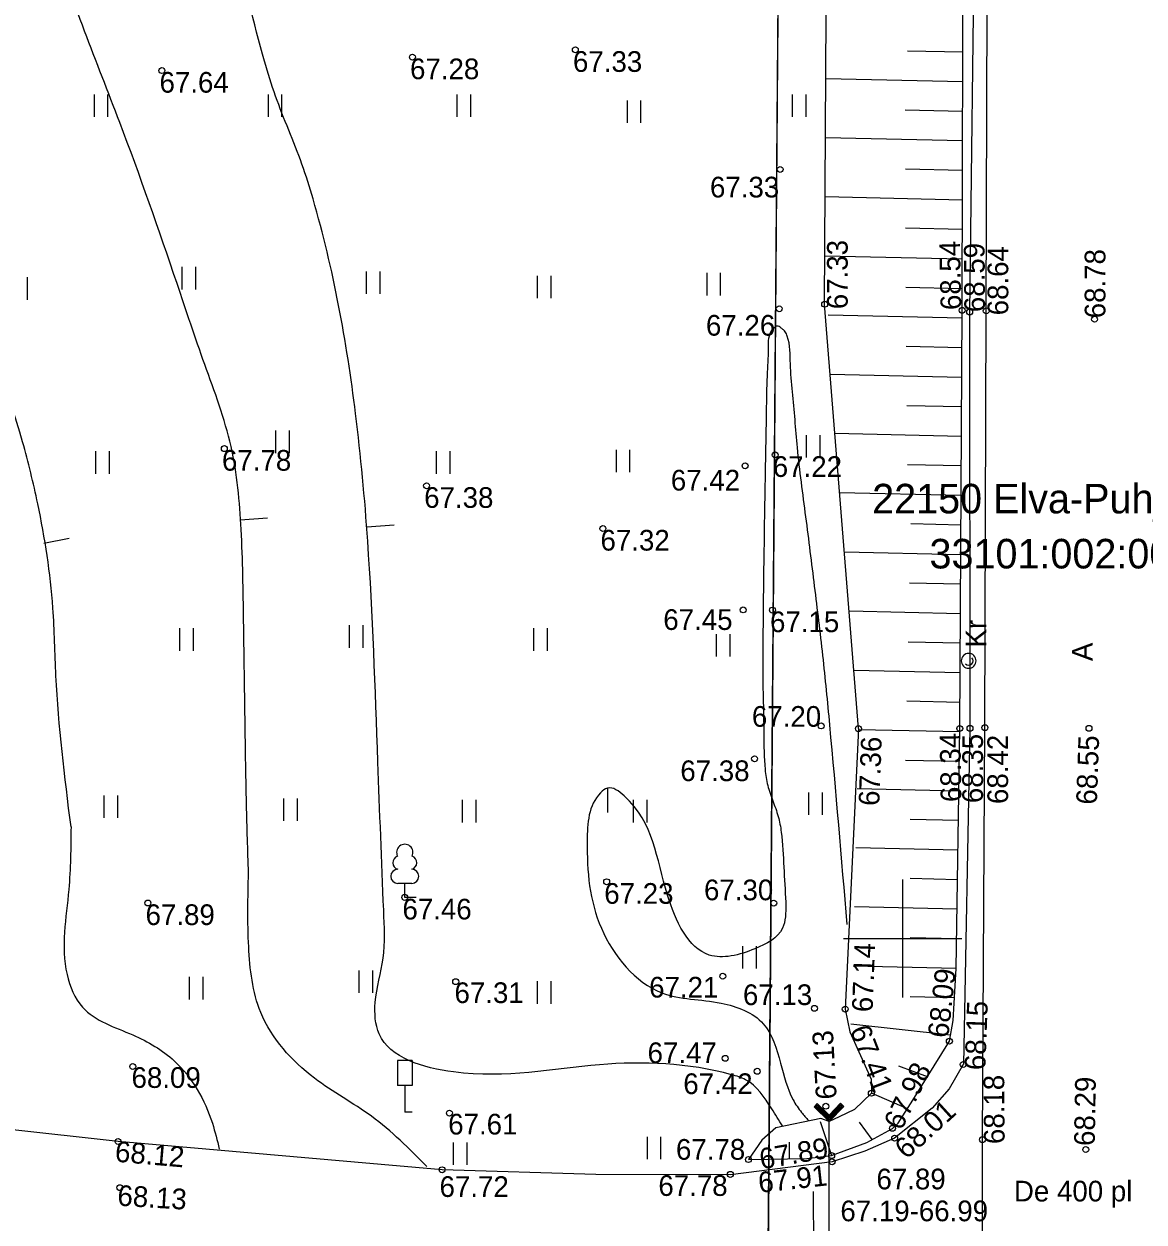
# Model space of a CAD drawing. Extents: x 637052 to 638628, y 6462502 to 6466834.
# Drawn here: x 637820.28 to 637858.16, y 6465840.4 to 6465880.95 of the extents above; entities that cross this region are included whole.
import ezdxf

# ---------------------------------------------------------------- set-up
doc = ezdxf.new("R2010")
doc.units = 0
for name, color, linetype in [('HALJASTUS', 7, 'Continuous'), ('HORISONTAAL-EH2000', 7, 'Continuous'), ('KORGUS-EH2000', 7, 'Continuous'), ('LIIKLUS', 7, 'Continuous'), ('PIIR', 7, 'Continuous'), ('POST', 7, 'Continuous'), ('PUU', 7, 'Continuous'), ('RELJEEF', 7, 'Continuous'), ('TEE', 7, 'Continuous'), ('TRUUP', 7, 'Continuous'), ('VORK', 7, 'Continuous')]:
    doc.layers.add(name, color=color, linetype=linetype)

msp = doc.modelspace()

# ---------------------------------------------------------------- linework, layer by layer
at = {"layer": 'HALJASTUS'}
for p, q in [((637822.647, 6465878.564), (637822.647, 6465877.804)), ((637823.107, 6465878.564), (637823.107, 6465877.804)), ((637828.532, 6465878.564), (637828.532, 6465877.804)), ((637828.992, 6465878.564), (637828.992, 6465877.804)), ((637834.916, 6465878.564), (637834.916, 6465877.804)), ((637835.376, 6465878.564), (637835.376, 6465877.804)), ((637840.677, 6465878.364), (637840.677, 6465877.604)), ((637841.137, 6465878.364), (637841.137, 6465877.604)), ((637846.263, 6465878.564), (637846.263, 6465877.804)), ((637846.723, 6465878.564), (637846.723, 6465877.804)), ((637825.615, 6465872.725), (637825.615, 6465871.965)), ((637826.075, 6465872.725), (637826.075, 6465871.965)), ((637820.389, 6465872.376), (637820.389, 6465871.616)), ((637831.849, 6465872.575), (637831.849, 6465871.815)), ((637832.309, 6465872.575), (637832.309, 6465871.815)), ((637837.634, 6465872.426), (637837.634, 6465871.666)), ((637838.094, 6465872.426), (637838.094, 6465871.666)), ((637843.37, 6465872.525), (637843.37, 6465871.765)), ((637843.83, 6465872.525), (637843.83, 6465871.765)), ((637828.782, 6465867.186), (637828.782, 6465866.426)), ((637829.242, 6465867.186), (637829.242, 6465866.426)), ((637846.737, 6465867.036), (637846.737, 6465866.276)), ((637847.197, 6465867.036), (637847.197, 6465866.276)), ((637840.303, 6465866.537), (637840.303, 6465865.777)), ((637840.763, 6465866.537), (637840.763, 6465865.777)), ((637822.697, 6465866.487), (637822.697, 6465865.727)), ((637823.157, 6465866.487), (637823.157, 6465865.727)), ((637834.218, 6465866.487), (637834.218, 6465865.727)), ((637834.678, 6465866.487), (637834.678, 6465865.727)), ((637825.54, 6465860.498), (637825.54, 6465859.738)), ((637826, 6465860.498), (637826, 6465859.738)), ((637831.275, 6465860.598), (637831.275, 6465859.838)), ((637831.735, 6465860.598), (637831.735, 6465859.838)), ((637837.51, 6465860.498), (637837.51, 6465859.738)), ((637837.97, 6465860.498), (637837.97, 6465859.738)), ((637843.694, 6465860.299), (637843.694, 6465859.539)), ((637844.154, 6465860.299), (637844.154, 6465859.539)), ((637822.977, 6465854.84), (637822.977, 6465854.08)), ((637823.437, 6465854.84), (637823.437, 6465854.08)), ((637829.061, 6465854.74), (637829.061, 6465853.98)), ((637829.521, 6465854.74), (637829.521, 6465853.98)), ((637846.817, 6465854.94), (637846.817, 6465854.18)), ((637847.277, 6465854.94), (637847.277, 6465854.18)), ((637835.096, 6465854.69), (637835.096, 6465853.93)), ((637835.556, 6465854.69), (637835.556, 6465853.93)), ((637840.882, 6465854.69), (637840.882, 6465853.93)), ((637841.342, 6465854.69), (637841.342, 6465853.93)), ((637844.582, 6465849.741), (637844.582, 6465848.981)), ((637845.042, 6465849.741), (637845.042, 6465848.981)), ((637825.869, 6465848.701), (637825.869, 6465847.941)), ((637826.329, 6465848.701), (637826.329, 6465847.941)), ((637831.607, 6465848.919), (637831.607, 6465848.159)), ((637832.067, 6465848.919), (637832.067, 6465848.159)), ((637837.64, 6465848.552), (637837.64, 6465847.792)), ((637838.1, 6465848.552), (637838.1, 6465847.792)), ((637834.798, 6465843.1), (637834.798, 6465842.34)), ((637835.258, 6465843.1), (637835.258, 6465842.34)), ((637841.352, 6465843.29), (637841.352, 6465842.53)), ((637841.812, 6465843.29), (637841.812, 6465842.53))]:
    msp.add_line(p, q, dxfattribs=at)
at = {"layer": 'HORISONTAAL-EH2000'}
for p, q in [((637827.594, 6465864.169), (637828.519, 6465864.238)), ((637831.874, 6465863.929), (637832.799, 6465863.998)), ((637820.952, 6465863.381), (637821.808, 6465863.553)), ((637840.015, 6465855.09), (637840.015, 6465854.268))]:
    msp.add_line(p, q, dxfattribs=at)
for points in [[(637849.11, 6465916.35), (637848.598, 6465923.181), (637848.221, 6465928.011), (637848.152, 6465928.217), (637847.878, 6465928.114), (637847.365, 6465925.921), (637846.749, 6465925.065), (637846.44, 6465924.825), (637846.201, 6465924.962), (637845.721, 6465926.435), (637845.345, 6465930.752), (637843.633, 6465935.549), (637840.414, 6465943.977), (637838.497, 6465950.795), (637837.127, 6465954.872), (637835.347, 6465957.168), (637834.525, 6465957.442), (637831.34, 6465956.894), (637830.074, 6465956.688), (637824.424, 6465957.442), (637821.719, 6465957.613), (637816.823, 6465958.881), (637814.426, 6465959.155), (637813.536, 6465958.847), (637812.508, 6465957.819), (637812.337, 6465956.62), (637813.775, 6465955.318), (637813.741, 6465953.468), (637813.193, 6465951.96), (637811.858, 6465949.733), (637809.187, 6465946.89), (637806.311, 6465942.264), (637804.941, 6465938.495), (637803.572, 6465929.862), (637803.264, 6465925.99), (637803.332, 6465922.906), (637802.168, 6465918.281), (637802.818, 6465914.41), (637803.983, 6465909.373), (637805.489, 6465903.24), (637806.003, 6465896.218), (637807.749, 6465893.27), (637810.249, 6465888.748), (637810.831, 6465885.904), (637811.789, 6465878.846), (637813.056, 6465872.987), (637815.282, 6465866.238)], [(637827.871, 6465852.216), (637827.804, 6465854.536), (637827.753, 6465857.637), (637827.707, 6465860.739), (637827.625, 6465863.84), (637827.283, 6465866.649), (637826.392, 6465869.425), (637825.454, 6465872.165), (637823.517, 6465877.613), (637821.257, 6465883.848), (637821.03, 6465884.728), (637820.89, 6465885.632), (637820.746, 6465886.535), (637820.503, 6465887.411), (637818.518, 6465891.66), (637817.856, 6465892.862), (637817.159, 6465894.042), (637816.474, 6465895.231), (637815.847, 6465896.457), (637815.162, 6465898.581), (637813.45, 6465907.557), (637813.108, 6465909.819), (637813.226, 6465912.043), (637813.36, 6465913.158), (637813.45, 6465914.273), (637813.518, 6465916.945), (637814.203, 6465922.564), (637814.82, 6465928.799), (637814.906, 6465930.027), (637815.028, 6465931.238), (637815.368, 6465932.429), (637815.675, 6465933.016), (637815.872, 6465933.307), (637816.104, 6465933.596), (637816.528, 6465933.853), (637816.994, 6465933.904), (637817.954, 6465933.874), (637818.911, 6465933.596), (637819.925, 6465932.927)], [(637821.868, 6465853.778), (637821.359, 6465858.889), (637821.257, 6465861.184), (637820.743, 6465864.713), (637820.23, 6465866.803), (637818.449, 6465871.977), (637816.942, 6465876.773), (637816.086, 6465880.268), (637815.333, 6465884.756), (637814.888, 6465887.12), (637814.032, 6465890.546), (637812.799, 6465895.275), (637812.183, 6465897.673), (637811.361, 6465901.407), (637809.649, 6465908.191), (637809.375, 6465909.699), (637809.432, 6465911.149)], [(637832.444, 6465850.955), (637832.248, 6465855.977), (637831.905, 6465863.446), (637831.495, 6465867.762), (637830.056, 6465875.026), (637829.68, 6465876.203), (637829.232, 6465877.356), (637828.786, 6465878.509), (637828.413, 6465879.686), (637827.466, 6465883.669)], [(637848.121, 6465850.47), (637847.536, 6465857.227), (637847.301, 6465859.578), (637847.022, 6465861.924), (637846.726, 6465864.269), (637846.44, 6465866.615), (637846.277, 6465868.499), (637846.201, 6465869.442), (637846.098, 6465870.383), (637846.026, 6465870.531), (637845.965, 6465870.595), (637845.893, 6465870.658), (637845.824, 6465870.709), (637845.756, 6465870.726), (637845.664, 6465870.674), (637845.578, 6465870.593), (637845.482, 6465870.383), (637845.447, 6465869.784), (637845.419, 6465869.185), (637845.386, 6465867.985), (637845.345, 6465865.587), (637845.276, 6465860.585), (637845.28, 6465858.152), (637845.305, 6465856.936), (637845.345, 6465855.72), (637845.435, 6465855.182), (637845.609, 6465854.657), (637845.788, 6465854.132), (637845.893, 6465853.595), (637845.978, 6465852.414), (637846.043, 6465851.232), (637846.046, 6465851.161)], [(637846.046, 6465851.161), (637845.934, 6465850.345), (637845.002, 6465849.652), (637843.457, 6465849.439), (637842.045, 6465851.465), (637840.58, 6465854.824), (637840.015, 6465855.09), (637839.78, 6465854.931), (637839.328, 6465853.304), (637839.807, 6465850.345), (637841.858, 6465848.16), (637843.856, 6465847.813), (637845.286, 6465847.111), (637845.869, 6465845.786), (637846.294, 6465844.54), (637846.578, 6465844.114), (637846.815, 6465843.845)], [(637821.868, 6465853.778), (637821.792, 6465851.655), (637821.733, 6465848.786), (637822.26, 6465847.673), (637823.957, 6465846.736), (637825.362, 6465845.857), (637826.649, 6465843.749), (637826.883, 6465842.87)], [(637833.907, 6465842.285), (637832.034, 6465843.983), (637830.102, 6465845.272), (637828.288, 6465847.497), (637827.878, 6465849.723), (637827.871, 6465852.216)], [(637845.932, 6465843.656), (637845.569, 6465844.24), (637844.687, 6465845.218), (637844.214, 6465845.391), (637839.75, 6465845.73), (637834.811, 6465845.484), (637832.291, 6465846.77), (637832.158, 6465847.837), (637832.424, 6465849.329), (637832.444, 6465850.955)]]:
    msp.add_spline(points, degree=3, dxfattribs=at)
at = {"layer": 'KORGUS-EH2000'}
for centre in [(637833.416, 6465879.826), (637838.928, 6465880.074), (637824.942, 6465879.371), (637845.856, 6465876.025), (637845.823, 6465871.309), (637847.36, 6465871.463), (637852.012, 6465871.258), (637852.266, 6465871.203), (637852.826, 6465871.239), (637856.491, 6465870.958), (637827.055, 6465866.578), (637844.669, 6465865.995), (637845.686, 6465866.367), (637833.894, 6465865.32), (637839.858, 6465863.874), (637844.604, 6465861.119), (637845.593, 6465861.114), (637847.24, 6465857.193), (637848.503, 6465857.101), (637851.93, 6465857.106), (637852.276, 6465857.112), (637852.782, 6465857.135), (637856.302, 6465857.111), (637844.99, 6465856.082), (637839.986, 6465851.921), (637824.47, 6465851.202), (637833.159, 6465851.391), (637845.64, 6465851.198), (637843.916, 6465848.724), (637834.881, 6465848.538), (637847.016, 6465847.637), (637848.057, 6465847.609), (637851.58, 6465846.525), (637843.997, 6465845.945), (637852.047, 6465845.738), (637823.956, 6465845.667), (637845.08, 6465845.506), (637848.94, 6465844.762), (637847.401, 6465844.323), (637834.668, 6465844.09), (637849.653, 6465843.574), (637823.461, 6465843.129), (637849.729, 6465843.245), (637852.698, 6465843.191), (637844.784, 6465842.518), (637847.598, 6465842.653), (637856.194, 6465842.857), (637834.419, 6465842.174), (637847.614, 6465842.442), (637844.169, 6465842.017), (637823.519, 6465841.567)]:
    msp.add_circle(centre, 0.1, dxfattribs=at)
at = {"layer": 'LIIKLUS'}
for p, q in [((637832.907, 6465845.871), (637832.907, 6465845.021)), ((637833.407, 6465845.871), (637832.907, 6465845.871)), ((637833.407, 6465845.871), (637833.407, 6465845.021)), ((637833.407, 6465845.021), (637832.907, 6465845.021)), ((637833.157, 6465845.021), (637833.157, 6465844.121)), ((637833.407, 6465844.121), (637833.157, 6465844.121))]:
    msp.add_line(p, q, dxfattribs=at)
at = {"layer": 'PIIR'}
msp.add_lwpolyline([(637837.31, 6465348.34), (637837.75, 6465476.47), (637838.14, 6465578.04), (637842.09, 6465578.02), (637842.65, 6465630.23), (637844.77, 6465752.2), (637846.38, 6465958.05), (637847.66, 6466123.46), (637850.77, 6466141.99), (637851.37, 6466257.55), (637851.48, 6466284.54), (637852.06, 6466284.36), (637852.46, 6466311.38), (637851.44, 6466340.86), (637850.62, 6466356.26), (637847.03, 6466396.72)], dxfattribs=at)
msp.add_lwpolyline([(637810.23, 6465956.98), (637846.38, 6465958.05), (637844.77, 6465752.2), (637580.77, 6465804.64), (637575.48, 6465887.92), (637736.14, 6465936.54)], close=True, dxfattribs=at)
at = {"layer": 'POST'}
for radius, start, end in [(0.25, 45.3325, 224.682), (0.25, 225, 45), (0.15, 225, 45)]:
    msp.add_arc((637852.232, 6465859.396), radius, start, end, dxfattribs=at)
at = {"layer": 'PUU'}
for p, q in [((637833.399, 6465851.866), (637832.919, 6465851.866)), ((637833.159, 6465851.391), (637833.159, 6465851.866)), ((637833.539, 6465851.391), (637833.159, 6465851.391))]:
    msp.add_line(p, q, dxfattribs=at)
for centre, radius, start, end in [((637833.159, 6465852.911), 0.277, 332.5799, 207.4201), ((637832.989, 6465852.564), 0.233, 109.0217, 253.1415), ((637833.329, 6465852.564), 0.233, 286.8508, 70.9859), ((637832.922, 6465852.103), 0.238, 90.0016, 269.3953), ((637833.396, 6465852.103), 0.238, 270.6047, 89.9984)]:
    msp.add_arc(centre, radius, start, end, dxfattribs=at)
at = {"layer": 'RELJEEF'}
for p, q in [((637852.034, 6465879.992), (637850.161, 6465880.033)), ((637852.031, 6465878.992), (637847.401, 6465879.094)), ((637852.029, 6465877.992), (637850.081, 6465878.035)), ((637852.026, 6465876.991), (637847.39, 6465877.094)), ((637852.024, 6465875.991), (637850.09, 6465876.034)), ((637852.021, 6465874.991), (637847.379, 6465875.094)), ((637852.019, 6465873.991), (637850.099, 6465874.033)), ((637852.016, 6465872.991), (637847.369, 6465873.094)), ((637852.014, 6465871.99), (637850.109, 6465872.033)), ((637852.011, 6465870.99), (637847.478, 6465871.091)), ((637852.005, 6465869.99), (637850.121, 6465870.032)), ((637851.999, 6465868.99), (637847.549, 6465869.089)), ((637851.993, 6465867.99), (637850.142, 6465868.031)), ((637851.987, 6465866.99), (637847.708, 6465867.085)), ((637851.981, 6465865.99), (637850.163, 6465866.03)), ((637851.976, 6465864.99), (637847.868, 6465865.081)), ((637851.97, 6465863.99), (637850.271, 6465864.027)), ((637851.964, 6465862.989), (637848.027, 6465863.077)), ((637851.958, 6465861.989), (637850.226, 6465862.028)), ((637851.952, 6465860.989), (637848.187, 6465861.073)), ((637851.947, 6465859.989), (637850.182, 6465860.028)), ((637851.941, 6465858.989), (637848.346, 6465859.069)), ((637851.935, 6465857.989), (637850.138, 6465858.029)), ((637851.929, 6465856.989), (637848.506, 6465857.065)), ((637851.914, 6465855.989), (637850.094, 6465856.029)), ((637851.9, 6465854.989), (637848.458, 6465855.065)), ((637851.885, 6465853.989), (637850.253, 6465854.025)), ((637851.871, 6465852.989), (637848.413, 6465853.066)), ((637851.856, 6465851.989), (637850.253, 6465852.025)), ((637851.842, 6465850.989), (637848.368, 6465851.066)), ((637851.828, 6465849.989), (637850.253, 6465850.024)), ((637851.813, 6465848.989), (637848.324, 6465849.067)), ((637851.754, 6465847.99), (637850.253, 6465848.024)), ((637851.617, 6465846.724), (637848.25, 6465847.101)), ((637850.837, 6465845.32), (637849.869, 6465845.681)), ((637850.167, 6465844.234), (637848.94, 6465844.762)), ((637847.214, 6465843.809), (637847.598, 6465842.653)), ((637848.965, 6465843.192), (637848.539, 6465843.783)), ((637846.175, 6465842.544), (637846.175, 6465843.107))]:
    msp.add_line(p, q, dxfattribs=at)
for points in [[(637851.813, 6465848.989), (637851.93, 6465857.106), (637852.012, 6465871.258), (637852.046, 6465884.971), (637852.23, 6465899.348), (637852.42, 6465914.265), (637852.534, 6465928.605), (637852.732, 6465943.198), (637853.233, 6465957.793), (637853.179, 6465963.462)], [(637848.503, 6465857.101), (637847.36, 6465871.463), (637847.433, 6465885.182), (637848.668, 6465899.497), (637849.089, 6465914.309), (637849.387, 6465928.8), (637849.207, 6465943.543), (637849.686, 6465958.133), (637850.547, 6465963.276)], [(637848.503, 6465857.101), (637848.057, 6465847.609), (637848.209, 6465846.838), (637848.932, 6465845.235), (637848.94, 6465844.762), (637848.365, 6465844.214), (637847.847, 6465843.97), (637847.513, 6465843.809), (637847.237, 6465843.903), (637845.713, 6465843.59), (637845.232, 6465843.178), (637844.784, 6465842.518)], [(637844.784, 6465842.518), (637846.762, 6465842.555), (637847.598, 6465842.653), (637848.789, 6465843.094), (637849.653, 6465843.574), (637849.852, 6465843.747), (637850.347, 6465844.526), (637851.58, 6465846.525), (637851.709, 6465847.222), (637851.813, 6465848.989)]]:
    msp.add_lwpolyline(points, dxfattribs=at)
at = {"layer": 'TEE'}
for points in [[(637851.07, 6465747.804), (637851.351, 6465756.12), (637851.551, 6465770.716), (637851.746, 6465784.335), (637851.904, 6465799.12), (637852.264, 6465813.647), (637852.53, 6465828.272), (637852.705, 6465839.082), (637852.698, 6465843.191), (637852.782, 6465857.135), (637852.826, 6465871.239), (637852.866, 6465885.025), (637852.992, 6465899.336), (637853.224, 6465914.289), (637853.462, 6465928.676), (637853.587, 6465943.253), (637853.805, 6465957.976), (637853.84, 6465963.489)], [(637853.382, 6465963.515), (637853.399, 6465957.868), (637853.114, 6465943.157), (637852.981, 6465928.613), (637852.885, 6465914.252), (637852.559, 6465899.317), (637852.431, 6465884.93), (637852.266, 6465871.203), (637852.276, 6465857.112), (637852.057, 6465845.738)], [(637852.047, 6465845.738), (637851.577, 6465844.909), (637850.993, 6465844.261), (637849.729, 6465843.245), (637848.721, 6465842.806), (637847.614, 6465842.442), (637844.173, 6465842.006), (637839.621, 6465842.014), (637834.419, 6465842.174), (637823.461, 6465843.129), (637815.919, 6465843.97), (637810.697, 6465844.82), (637806.487, 6465845.712), (637801.779, 6465847.185), (637797.662, 6465849.48), (637793.38, 6465852.508), (637789.484, 6465855.921), (637785.136, 6465860.307), (637777.558, 6465870.165), (637773.267, 6465875.415), (637770.685, 6465878.069), (637765.737, 6465880.722), (637761.576, 6465882.356)]]:
    msp.add_lwpolyline(points, dxfattribs=at)
at = {"layer": 'TRUUP'}
for p, q in [((637847.114, 6465844.302), (637847.511, 6465843.919)), ((637847.511, 6465843.919), (637847.894, 6465844.316)), ((637847.523, 6465835.681), (637847.513, 6465843.809)), ((637846.976, 6465841.442), (637846.983, 6465837.939))]:
    msp.add_line(p, q, dxfattribs=at)
for points in [[(637847.004, 6465844.3), (637847.112, 6465844.412), (637847.509, 6465844.019), (637847.892, 6465844.426), (637848.004, 6465844.318), (637847.513, 6465843.809)], [(637847.513, 6465843.809), (637847.004, 6465844.3), (637847.112, 6465844.412), (637847.509, 6465844.019), (637847.892, 6465844.426), (637848.004, 6465844.318)], [(637847.044, 6465844.301), (637847.113, 6465844.372), (637847.51, 6465843.989), (637847.893, 6465844.386), (637847.964, 6465844.317), (637847.512, 6465843.849)], [(637847.074, 6465844.301), (637847.113, 6465844.342), (637847.51, 6465843.949), (637847.893, 6465844.356), (637847.934, 6465844.317), (637847.512, 6465843.879)]]:
    msp.add_lwpolyline(points, close=True, dxfattribs=at)
at = {"layer": 'VORK'}
for p, q in [((637850, 6465848), (637850, 6465852)), ((637848, 6465850), (637852, 6465850))]:
    msp.add_line(p, q, dxfattribs=at)

# ---------------------------------------------------------------- texts
at = {"layer": 'KORGUS-EH2000'}
for s, p in [('67.33', (637838.848, 6465879.327)), ('67.28', (637833.336, 6465879.079)), ('67.64', (637824.862, 6465878.624)), ('67.33', (637843.482, 6465875.078)), ('67.26', (637843.346, 6465870.401)), ('67.78', (637826.975, 6465865.831)), ('67.22', (637845.606, 6465865.62)), ('67.42', (637842.158, 6465865.159)), ('67.38', (637833.814, 6465864.573)), ('67.32', (637839.778, 6465863.127)), ('67.45', (637841.903, 6465860.442)), ('67.15', (637845.513, 6465860.367)), ('67.20', (637844.9, 6465857.165)), ('67.38', (637842.479, 6465855.326)), ('67.30', (637843.28, 6465851.294)), ('67.23', (637839.906, 6465851.174)), ('67.89', (637824.39, 6465850.455)), ('67.46', (637833.079, 6465850.644)), ('67.21', (637841.423, 6465848.001)), ('67.31', (637834.84, 6465847.815)), ('67.13', (637844.598, 6465847.747)), ('67.47', (637841.371, 6465845.783)), ('68.09', (637823.915, 6465844.944)), ('67.42', (637842.58, 6465844.736)), ('67.61', (637834.627, 6465843.367)), ('67.78', (637842.332, 6465842.513)), ('67.72', (637834.334, 6465841.254)), ('67.78', (637841.736, 6465841.289))]:
    msp.add_text(s, height=0.7, dxfattribs=at).set_placement(p)
for s, rotation, p in [('67.33', 90, (637848.141, 6465871.296)), ('68.54', 91.1764, (637851.984, 6465871.274)), ('68.59', 90.4812, (637852.787, 6465871.199)), ('68.64', 90, (637853.572, 6465871.089)), ('68.78', 90, (637856.857, 6465870.988)), ('67.36', 87.8802, (637849.207, 6465854.478)), ('68.34', 90.9872, (637851.988, 6465854.624)), ('68.35', 90, (637852.717, 6465854.581)), ('68.42', 90, (637853.565, 6465854.551)), ('68.55', 87.9987, (637856.566, 6465854.522)), ('67.14', 87.8129, (637848.981, 6465847.497)), ('68.09', 83.6171, (637851.54, 6465846.613)), ('68.15', 87.8322, (637852.793, 6465845.535)), ('67.41', 290.9608, (637848.202, 6465846.909)), ('67.13', 93.2376, (637847.77, 6465844.571)), ('67.98', 64.0258, (637849.957, 6465843.47)), ('68.18', 90.4032, (637853.45, 6465843.046)), ('68.29', 89.069, (637856.497, 6465842.975)), ('68.01', 42.2731, (637850.126, 6465842.502)), ('68.12', 355.2, (637823.336, 6465842.449)), ('67.89', 9.7588, (637845.22, 6465842.183)), ('67.91', 6.282, (637845.152, 6465841.39)), ('68.13', 356.5811, (637823.423, 6465840.961))]:
    msp.add_text(s, height=0.7, rotation=rotation, dxfattribs=at).set_placement(p)
at = {"layer": 'PIIR'}
for s, p in [('22150 Elva-Puhja tee', (637848.968, 6465864.386)), ('33101:002:0014', (637850.908, 6465862.523))]:
    msp.add_text(s, height=1, dxfattribs=at).set_placement(p)
at = {"layer": 'TEE'}
for s, p in [('Kr', (637852.829, 6465859.849)), ('A', (637856.424, 6465859.388))]:
    msp.add_text(s, height=0.699, rotation=90.1494, dxfattribs=at).set_placement(p)
at = {"layer": 'TRUUP'}
for s, height, p in [('67.89', 0.7, (637849.113, 6465841.511)), ('De 400 pl', 0.7, (637853.763, 6465841.101)), ('67.19-66.99', 0.70002, (637847.893, 6465840.431))]:
    msp.add_text(s, height=height, dxfattribs=at).set_placement(p)

doc.saveas('drawing.dxf')
